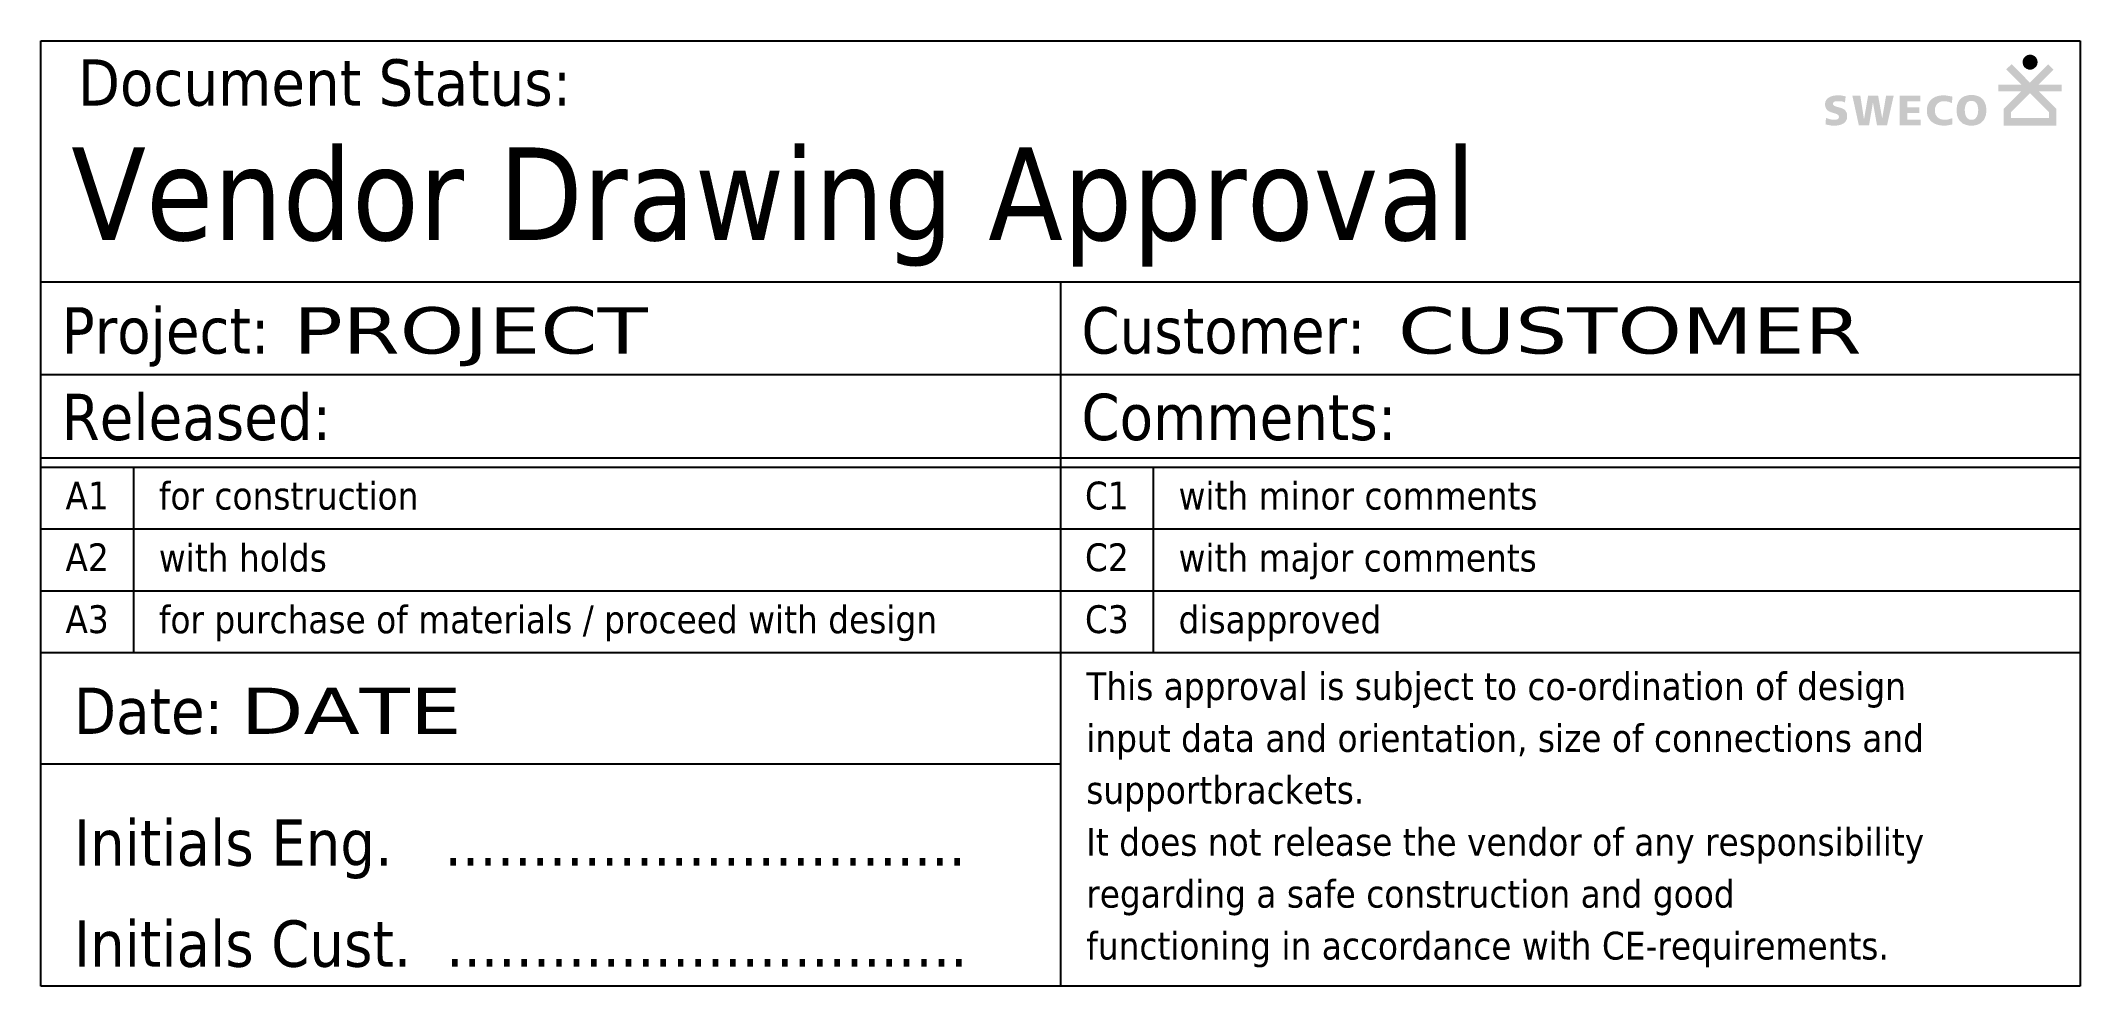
# Model space of a CAD drawing. Header units: millimetres. Extents: x 0 to 110, y 0 to 51.
import ezdxf
from ezdxf.enums import TextEntityAlignment as Align

# ---------------------------------------------------------------- set-up
doc = ezdxf.new("R2010")
doc.units = ezdxf.units.MM
doc.styles.add('Stempels', font='tahoma.ttf')

# ---------------------------------------------------------------- blocks, each defined once
blk = doc.blocks.new('A$C2BBC04C5')
for color, points in [(256, [(-3.05, -0.94), (-3.06, -0.96), (-3.08, -1), (-3.08, -1.01), (-3.09, -1.05), (-3.1, -1.07), (-3.1, -1.09), (-3.1, -1.11), (-3.11, -1.13), (-3.11, -1.15), (-3.1, -1.19), (-3.1, -1.21), (-3.1, -1.23), (-3.09, -1.25), (-3.08, -1.29), (-3.08, -1.31), (-3.07, -1.33), (-3.06, -1.34), (-3.04, -1.38), (-3.02, -1.41), (-2.99, -1.44), (-2.98, -1.45), (-2.96, -1.46), (-2.95, -1.47), (-2.93, -1.49), (-2.91, -1.5), (-2.9, -1.51), (-2.88, -1.52), (-2.86, -1.52), (-2.84, -1.53), (-2.81, -1.54), (-2.79, -1.55), (-2.75, -1.55), (-2.73, -1.55), (-2.68, -1.55), (-2.66, -1.55), (-2.62, -1.55), (-2.6, -1.54), (-2.57, -1.53), (-2.52, -1.51), (-2.51, -1.51), (-2.5, -1.5), (-2.48, -1.49), (-2.45, -1.46), (-2.43, -1.45), (-2.41, -1.42), (-2.39, -1.41), (-2.37, -1.38), (-2.36, -1.36), (-2.34, -1.32), (-2.32, -1.28), (-2.31, -1.25), (-2.31, -1.23), (-2.31, -1.21), (-2.3, -1.19), (-2.3, -1.17), (-2.3, -1.13), (-2.3, -1.11), (-2.31, -1.09), (-2.31, -1.05), (-2.33, -1.01), (-2.33, -1), (-2.34, -0.98), (-2.35, -0.96), (-2.36, -0.94), (-2.37, -0.93), (-2.38, -0.91), (-2.39, -0.9), (-2.41, -0.88), (-2.42, -0.87), (-2.45, -0.84), (-2.48, -0.82), (-2.5, -0.81), (-2.51, -0.8), (-2.55, -0.78), (-2.59, -0.77), (-2.62, -0.76), (-2.64, -0.75), (-2.66, -0.75), (-2.68, -0.75), (-2.73, -0.75), (-2.77, -0.75), (-2.79, -0.76), (-2.81, -0.76), (-2.82, -0.77), (-2.84, -0.77), (-2.86, -0.78), (-2.9, -0.8), (-2.91, -0.81), (-2.93, -0.82), (-2.95, -0.83), (-2.96, -0.84), (-2.99, -0.87), (-3.02, -0.9), (-3.03, -0.91), (-3.04, -0.93)]), (7, [(-13.37, -2.98), (-13.43, -3), (-13.45, -3.01), (-13.51, -3.03), (-13.53, -3.05), (-13.56, -3.06), (-13.58, -3.08), (-13.6, -3.09), (-13.63, -3.11), (-13.64, -3.13), (-13.68, -3.17), (-13.7, -3.19), (-13.71, -3.22), (-13.72, -3.24), (-13.74, -3.27), (-13.74, -3.3), (-13.75, -3.33), (-13.76, -3.36), (-13.76, -3.39), (-13.76, -3.43), (-13.76, -3.48), (-13.75, -3.53), (-13.74, -3.57), (-13.73, -3.61), (-13.71, -3.65), (-13.69, -3.68), (-13.67, -3.71), (-13.64, -3.74), (-13.62, -3.76), (-13.59, -3.78), (-13.56, -3.8), (-13.53, -3.82), (-13.49, -3.83), (-13.46, -3.85), (-13.42, -3.86), (-13.39, -3.87), (-13.32, -3.89), (-13.19, -3.93), (-13.1, -3.97), (-13.03, -4.03), (-13.01, -4.11), (-13.02, -4.15), (-13.03, -4.18), (-13.08, -4.23), (-13.18, -4.26), (-13.28, -4.26), (-13.36, -4.26), (-13.4, -4.25), (-13.46, -4.24), (-13.55, -4.22), (-13.65, -4.18), (-13.71, -4.16), (-13.74, -4.5), (-13.72, -4.51), (-13.63, -4.54), (-13.57, -4.55), (-13.54, -4.55), (-13.51, -4.56), (-13.45, -4.57), (-13.39, -4.57), (-13.33, -4.57), (-13.28, -4.57), (-13.21, -4.57), (-13.14, -4.57), (-13.11, -4.57), (-13.04, -4.56), (-13.01, -4.55), (-12.98, -4.54), (-12.95, -4.54), (-12.92, -4.53), (-12.86, -4.51), (-12.81, -4.48), (-12.79, -4.47), (-12.76, -4.45), (-12.74, -4.44), (-12.72, -4.42), (-12.68, -4.38), (-12.66, -4.36), (-12.63, -4.31), (-12.6, -4.26), (-12.59, -4.23), (-12.58, -4.2), (-12.58, -4.16), (-12.57, -4.13), (-12.57, -4.09), (-12.57, -4.05), (-12.57, -4), (-12.58, -3.95), (-12.59, -3.91), (-12.6, -3.87), (-12.62, -3.84), (-12.64, -3.8), (-12.66, -3.77), (-12.69, -3.75), (-12.71, -3.72), (-12.74, -3.7), (-12.77, -3.68), (-12.81, -3.66), (-12.84, -3.65), (-12.88, -3.63), (-12.91, -3.62), (-12.95, -3.61), (-13.02, -3.59), (-13.09, -3.57), (-13.16, -3.55), (-13.21, -3.53), (-13.28, -3.5), (-13.33, -3.44), (-13.33, -3.36), (-13.31, -3.33), (-13.29, -3.3), (-13.22, -3.27), (-13.17, -3.27), (-13.14, -3.26), (-13.08, -3.26), (-13.02, -3.26), (-12.91, -3.26), (-12.84, -3.27), (-12.76, -3.3), (-12.69, -3.33), (-12.65, -3), (-12.7, -2.99), (-12.75, -2.97), (-12.8, -2.97), (-12.85, -2.96), (-12.9, -2.95), (-12.96, -2.95), (-13.01, -2.95), (-13.07, -2.95), (-13.13, -2.95), (-13.19, -2.95), (-13.25, -2.96), (-13.34, -2.97)]), (7, [(-11.67, -4.18), (-11.86, -2.96), (-12.29, -2.96), (-11.94, -4.56), (-11.39, -4.56), (-11.18, -3.33), (-10.96, -4.56), (-10.42, -4.56), (-10.06, -2.96), (-10.47, -2.96), (-10.68, -4.18), (-10.9, -2.96), (-11.44, -2.96), (-11.65, -4.18)]), (7, [(-8.6, -4.56), (-8.6, -4.25), (-9.33, -4.25), (-9.33, -3.9), (-8.67, -3.9), (-8.67, -3.59), (-9.33, -3.59), (-9.33, -3.26), (-8.62, -3.26), (-8.62, -2.96), (-9.73, -2.96), (-9.73, -4.56)]), (7, [(-7.44, -4.57), (-7.39, -4.57), (-7.32, -4.57), (-7.28, -4.57), (-7.25, -4.57), (-7.21, -4.57), (-7.15, -4.56), (-7.09, -4.55), (-7.03, -4.54), (-6.98, -4.53), (-6.93, -4.52), (-6.89, -4.5), (-6.9, -4.18), (-6.98, -4.2), (-7.08, -4.23), (-7.17, -4.25), (-7.25, -4.26), (-7.3, -4.26), (-7.36, -4.26), (-7.41, -4.25), (-7.47, -4.24), (-7.52, -4.23), (-7.54, -4.22), (-7.59, -4.2), (-7.65, -4.16), (-7.71, -4.11), (-7.75, -4.06), (-7.8, -3.98), (-7.83, -3.87), (-7.84, -3.82), (-7.84, -3.79), (-7.84, -3.76), (-7.84, -3.71), (-7.83, -3.64), (-7.82, -3.6), (-7.8, -3.55), (-7.78, -3.51), (-7.76, -3.47), (-7.72, -3.41), (-7.68, -3.38), (-7.66, -3.36), (-7.63, -3.34), (-7.57, -3.3), (-7.52, -3.29), (-7.48, -3.27), (-7.4, -3.26), (-7.36, -3.26), (-7.34, -3.26), (-7.31, -3.26), (-7.25, -3.26), (-7.21, -3.27), (-7.16, -3.28), (-7.1, -3.29), (-7.05, -3.31), (-7, -3.33), (-6.92, -3.36), (-6.89, -3.01), (-6.95, -3), (-7, -2.99), (-7.06, -2.98), (-7.12, -2.97), (-7.18, -2.96), (-7.24, -2.95), (-7.3, -2.95), (-7.36, -2.95), (-7.4, -2.95), (-7.45, -2.95), (-7.5, -2.95), (-7.59, -2.96), (-7.63, -2.97), (-7.68, -2.98), (-7.72, -2.99), (-7.76, -3.01), (-7.8, -3.02), (-7.84, -3.04), (-7.87, -3.06), (-7.91, -3.08), (-7.94, -3.1), (-7.98, -3.12), (-8.01, -3.15), (-8.04, -3.17), (-8.07, -3.2), (-8.09, -3.23), (-8.14, -3.29), (-8.16, -3.33), (-8.18, -3.36), (-8.2, -3.4), (-8.22, -3.44), (-8.23, -3.48), (-8.24, -3.52), (-8.25, -3.57), (-8.26, -3.61), (-8.27, -3.66), (-8.27, -3.71), (-8.27, -3.76), (-8.27, -3.82), (-8.27, -3.87), (-8.26, -3.92), (-8.25, -3.97), (-8.24, -4.02), (-8.23, -4.06), (-8.21, -4.1), (-8.19, -4.14), (-8.17, -4.18), (-8.15, -4.22), (-8.12, -4.25), (-8.1, -4.28), (-8.07, -4.31), (-8.04, -4.34), (-8.01, -4.37), (-7.98, -4.39), (-7.94, -4.42), (-7.91, -4.44), (-7.87, -4.46), (-7.84, -4.48), (-7.8, -4.49), (-7.76, -4.51), (-7.72, -4.52), (-7.68, -4.53), (-7.64, -4.54), (-7.6, -4.55), (-7.56, -4.56), (-7.52, -4.56), (-7.48, -4.57)])]:
    blk.add_hatch(color=color).paths.add_polyline_path(points)
h = blk.add_hatch(color=7)
h.paths.add_polyline_path([(-4.13, -3.67), (-4.13, -4.57), (-1.29, -4.57), (-1.29, -3.67), (-2.23, -2.73), (-1, -2.73), (-1, -2.36), (-2.24, -2.36), (-1.44, -1.56), (-1.73, -1.27), (-2.71, -2.26), (-3.7, -1.26), (-3.99, -1.54), (-3.17, -2.36), (-4.41, -2.36), (-4.41, -2.73), (-3.18, -2.73)])
h.paths.add_polyline_path([(-3.73, -4.17), (-3.73, -3.84), (-2.71, -2.82), (-1.69, -3.84), (-1.69, -4.17)], flags=16)
h = blk.add_hatch(color=7)
h.paths.add_polyline_path([(-5.87, -4.58), (-5.82, -4.57), (-5.77, -4.57), (-5.73, -4.57), (-5.68, -4.56), (-5.64, -4.55), (-5.6, -4.54), (-5.56, -4.53), (-5.52, -4.52), (-5.45, -4.49), (-5.42, -4.47), (-5.38, -4.45), (-5.35, -4.43), (-5.32, -4.4), (-5.27, -4.35), (-5.25, -4.33), (-5.22, -4.3), (-5.2, -4.27), (-5.18, -4.24), (-5.16, -4.2), (-5.15, -4.17), (-5.13, -4.13), (-5.12, -4.09), (-5.11, -4.06), (-5.09, -4.02), (-5.09, -3.97), (-5.08, -3.93), (-5.07, -3.89), (-5.07, -3.84), (-5.07, -3.8), (-5.07, -3.7), (-5.07, -3.66), (-5.07, -3.61), (-5.08, -3.57), (-5.09, -3.53), (-5.09, -3.48), (-5.1, -3.44), (-5.12, -3.41), (-5.13, -3.37), (-5.15, -3.33), (-5.16, -3.3), (-5.18, -3.27), (-5.2, -3.23), (-5.22, -3.2), (-5.24, -3.17), (-5.27, -3.15), (-5.29, -3.12), (-5.32, -3.1), (-5.35, -3.07), (-5.38, -3.05), (-5.41, -3.03), (-5.48, -3), (-5.52, -2.98), (-5.56, -2.97), (-5.6, -2.96), (-5.64, -2.95), (-5.68, -2.94), (-5.72, -2.93), (-5.77, -2.93), (-5.82, -2.93), (-5.91, -2.93), (-5.96, -2.93), (-6.01, -2.93), (-6.05, -2.94), (-6.09, -2.95), (-6.13, -2.96), (-6.17, -2.97), (-6.21, -2.98), (-6.25, -3), (-6.28, -3.01), (-6.32, -3.03), (-6.35, -3.05), (-6.38, -3.07), (-6.41, -3.1), (-6.44, -3.12), (-6.49, -3.17), (-6.51, -3.2), (-6.53, -3.23), (-6.55, -3.27), (-6.57, -3.3), (-6.59, -3.33), (-6.6, -3.37), (-6.61, -3.41), (-6.63, -3.44), (-6.64, -3.48), (-6.65, -3.53), (-6.65, -3.57), (-6.66, -3.61), (-6.66, -3.66), (-6.67, -3.75), (-6.66, -3.8), (-6.66, -3.84), (-6.66, -3.89), (-6.65, -3.93), (-6.65, -3.97), (-6.64, -4.02), (-6.63, -4.06), (-6.61, -4.09), (-6.6, -4.13), (-6.58, -4.17), (-6.57, -4.2), (-6.55, -4.24), (-6.53, -4.27), (-6.51, -4.3), (-6.49, -4.33), (-6.46, -4.35), (-6.43, -4.38), (-6.41, -4.4), (-6.38, -4.43), (-6.35, -4.45), (-6.32, -4.47), (-6.28, -4.49), (-6.25, -4.5), (-6.21, -4.52), (-6.17, -4.53), (-6.13, -4.54), (-6.09, -4.55), (-6.05, -4.56), (-6.01, -4.57), (-5.96, -4.57), (-5.91, -4.57)])
h.paths.add_polyline_path([(-5.99, -4.24), (-6.02, -4.22), (-6.1, -4.17), (-6.13, -4.12), (-6.16, -4.07), (-6.18, -4.03), (-6.19, -4), (-6.2, -3.96), (-6.21, -3.92), (-6.22, -3.82), (-6.23, -3.73), (-6.22, -3.62), (-6.2, -3.53), (-6.18, -3.46), (-6.15, -3.41), (-6.13, -3.36), (-6.07, -3.3), (-6.03, -3.28), (-5.99, -3.26), (-5.91, -3.24), (-5.87, -3.24), (-5.83, -3.24), (-5.75, -3.26), (-5.7, -3.28), (-5.66, -3.31), (-5.6, -3.37), (-5.58, -3.41), (-5.56, -3.45), (-5.54, -3.49), (-5.53, -3.53), (-5.51, -3.64), (-5.5, -3.73), (-5.51, -3.84), (-5.52, -3.93), (-5.53, -3.96), (-5.54, -4.01), (-5.56, -4.05), (-5.58, -4.1), (-5.63, -4.16), (-5.69, -4.22), (-5.74, -4.24), (-5.76, -4.25), (-5.84, -4.26), (-5.95, -4.26)], flags=16)

msp = doc.modelspace()

# ---------------------------------------------------------------- linework, layer by layer
at = {"color": 4, "transparency": 33554687}
for p, q in [((0, 51), (110, 51)), ((0, 0), (0, 51)), ((110, 51), (110, 0)), ((0, 38), (110, 38)), ((0, 33), (110, 33)), ((0, 18), (110, 18)), ((110, 0), (0, 0))]:
    msp.add_line(p, q, dxfattribs=at)
at = {"transparency": 33554687}
for p, q in [((55, 38), (55, 0)), ((0, 28.5), (110, 28.5)), ((0, 28), (110, 28)), ((5, 28), (5, 18)), ((60, 28), (60, 18)), ((0, 24.67), (110, 24.67)), ((0, 21.33), (110, 21.33)), ((0, 12), (55, 12))]:
    msp.add_line(p, q, dxfattribs=at)

# ---------------------------------------------------------------- block references
msp.add_blockref('A$C2BBC04C5', (110, 51), dxfattribs=at)

# ---------------------------------------------------------------- texts
at = {"transparency": 33554687, "style": 'Stempels'}
for s, height, p in [('Document Status:', 2.5, (2, 47.5)), ('Project:', 2.5, (1.13, 34.13)), ('Customer:', 2.5, (56.13, 34.13)), ('Released:', 2.5, (1.13, 29.46)), ('Comments:', 2.5, (56.13, 29.46)), ('for construction', 1.5, (6.37, 25.71)), ('with minor comments', 1.5, (61.37, 25.71)), ('with holds', 1.5, (6.37, 22.37)), ('with major comments', 1.5, (61.37, 22.37)), ('for purchase of materials / proceed with design', 1.5, (6.37, 19.04)), ('disapproved', 1.5, (61.37, 19.04)), ('This approval is subject to co-ordination of design', 1.5, (56.39, 15.44)), ('Date:', 2.5, (1.79, 13.61)), ('input data and orientation, size of connections and', 1.5, (56.39, 12.64)), ('supportbrackets.', 1.5, (56.39, 9.84)), ('Initials Eng.   ..............................', 2.5, (1.79, 6.5)), ('It does not release the vendor of any responsibility', 1.5, (56.39, 7.04)), ('regarding a safe construction and good ', 1.5, (56.39, 4.24)), ('Initials Cust.  ..............................', 2.5, (1.79, 1.05)), ('functioning in accordance with CE-requirements.', 1.5, (56.39, 1.44))]:
    msp.add_text(s, height=height, dxfattribs=at).set_placement(p)
at = {"color": 12, "transparency": 33554687, "style": 'Stempels'}
msp.add_text('Vendor Drawing Approval', height=5, dxfattribs=at).set_placement((1.64, 40.25))
at = {"transparency": 33554687, "style": 'Stempels'}
for s, p in [('A1', (2.5, 26.47)), ('C1', (57.5, 26.47)), ('A2', (2.5, 23.14)), ('C2', (57.5, 23.14)), ('A3', (2.5, 19.8)), ('C3', (57.5, 19.8))]:
    msp.add_text(s, height=1.5, dxfattribs=at).set_placement(p, align=Align.MIDDLE_CENTER)
at = {"transparency": 33554687, "style": 'Stempels', "width": 1.5}
for tag, p, s in [('PROJECT', (13.62, 34.13), '___-___'), ('CUSTOMER', (73.2, 34.13), ''), ('DATE', (10.77, 13.61), '__-__-__')]:
    msp.add_attdef(tag, p, s, height=2.5, dxfattribs=at)

doc.saveas('drawing.dxf')
